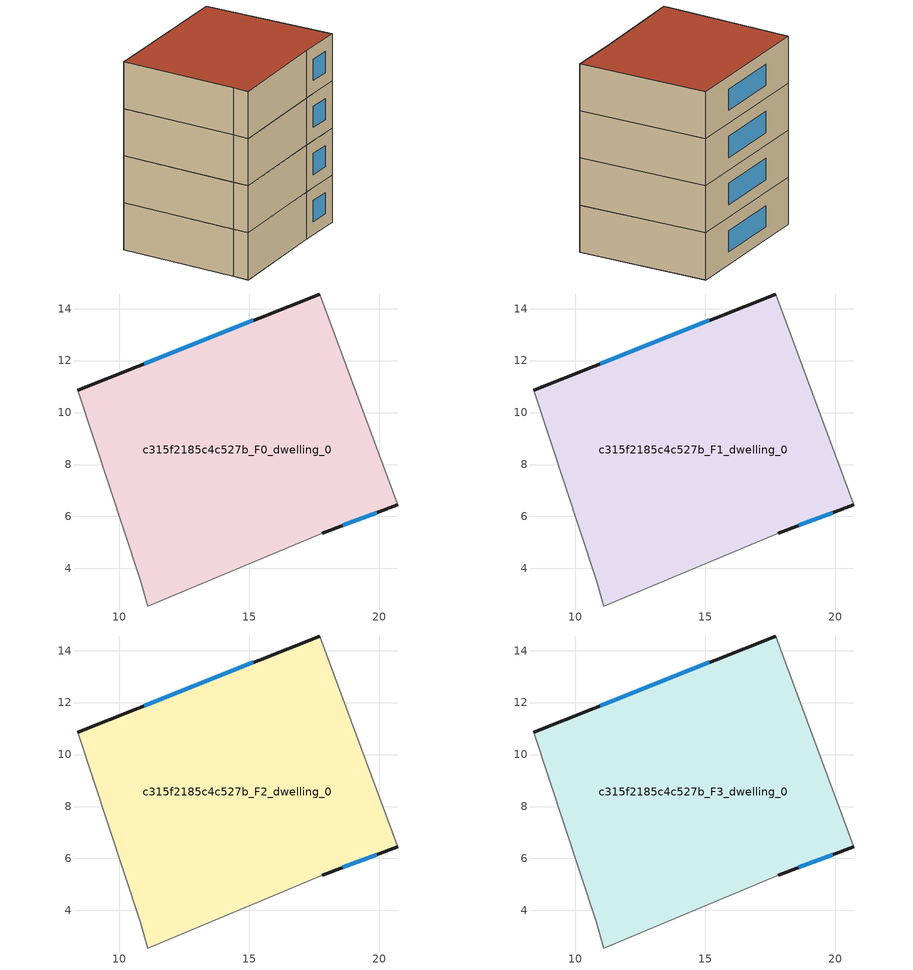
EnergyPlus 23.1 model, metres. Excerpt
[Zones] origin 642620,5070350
c315f2185c4c527b_F0_dwelling_0
 floor ground (EU_floor_Construction): 20.71,6.46 17.71,14.56 8.4,10.86 10.8,3.56 11.1,2.55 17.81,5.36 z0
 wall outside (EU_wall_Construction): 8.4,10.86 17.71,14.56 / 20.71,6.46 17.81,5.36 z0:3
 wall adiabatic (EU_wall_Construction): 17.71,14.56 20.71,6.46 / 17.81,5.36 11.1,2.55 10.8,3.56 8.4,10.86 z0:3
 window (EU_Window_Construction): 10.96,11.88 15.15,13.54 / 19.91,6.15 18.6,5.66 z0.83:2.17
c315f2185c4c527b_F1_dwelling_0
 floor to c315f2185c4c527b_F0_dwelling_0 (EU_floor_Construction): 20.71,6.46 17.71,14.56 8.4,10.86 10.8,3.56 11.1,2.55 17.8,5.36 z3
 wall outside (EU_wall_Construction): 8.4,10.86 17.71,14.56 / 20.71,6.46 17.81,5.36 z3:6
 wall adiabatic (EU_wall_Construction): 17.71,14.56 20.71,6.46 / 17.81,5.36 11.1,2.55 10.8,3.56 8.4,10.86 z3:6
 window (EU_Window_Construction): 10.96,11.88 15.15,13.54 / 19.91,6.15 18.6,5.66 z3.83:5.17
c315f2185c4c527b_F2_dwelling_0
 floor to c315f2185c4c527b_F1_dwelling_0 (EU_floor_Construction): 20.71,6.46 17.71,14.56 8.4,10.86 10.8,3.56 11.1,2.55 17.8,5.36 z6
 wall outside (EU_wall_Construction): 8.4,10.86 17.71,14.56 / 20.71,6.46 17.81,5.36 z6:9
 wall adiabatic (EU_wall_Construction): 17.71,14.56 20.71,6.46 / 17.81,5.36 11.1,2.55 10.8,3.56 8.4,10.86 z6:9
 window (EU_Window_Construction): 10.96,11.88 15.15,13.54 / 19.91,6.15 18.6,5.66 z6.83:8.17
c315f2185c4c527b_F3_dwelling_0
 floor to c315f2185c4c527b_F2_dwelling_0 (EU_floor_Construction): 20.71,6.46 17.71,14.56 8.4,10.86 10.8,3.56 11.1,2.55 17.8,5.36 z9
 wall outside (EU_wall_Construction): 8.4,10.86 17.71,14.56 / 20.71,6.46 17.81,5.36 z9:12
 wall adiabatic (EU_wall_Construction): 17.71,14.56 20.71,6.46 / 17.81,5.36 11.1,2.55 10.8,3.56 8.4,10.86 z9:12
 window (EU_Window_Construction): 10.96,11.88 15.15,13.54 / 19.91,6.15 18.6,5.66 z9.83:11.17
 roof outside (EU_roof_Construction): 17.71,14.56 20.71,6.46 17.81,5.36 11.1,2.55 10.8,3.56 8.4,10.86 z12
[Building]
EU S2 Campaign: North Axis=0; Terrain=City; Solar Distribution=FullExterior
[Site:Location]
Lyon-Bron: Latitude=45.75; Longitude=5; Time Zone=1; Elevation=198
[SizingPeriod:WeatherFileDays]
AnnualSizingPeriod: Begin Month=1; Begin Day of Month=1; End Month=12; End Day of Month=31; Day of Week for Start Day=Monday; Use Weather File Daylight Saving Period=No; Use Weather File Rain and Snow Indicators=No
[MATERIAL]
EU_InternalMass_Material: Roughness=MediumRough; Thickness=0.1; Conductivity=1; Density=1800; Specific Heat=900; Thermal Absorptance=0.9; Solar Absorptance=0.7; Visible Absorptance=0.7
[MATERIAL:NOMASS] Roughness=MediumRough; Thermal Absorptance=0.9; Solar Absorptance=0.7; Visible Absorptance=0.7
Name | Thermal Resistance
EU_wall_NoMass | 0.87146
EU_roof_NoMass | 0.842276
EU_floor_NoMass | 0.496999
[WINDOWMATERIAL:SIMPLEGLAZINGSYSTEM]
EU_Window_SimpleGlazing: UFactor=2.2525; Solar Heat Gain Coefficient=0.76; Visible Transmittance=0.76
[CONSTRUCTION]
EU_wall_Construction: EU_wall_NoMass
EU_roof_Construction: EU_roof_NoMass
EU_floor_Construction: EU_floor_NoMass
EU_InternalMass_Construction: EU_InternalMass_Material
EU_Window_Construction: EU_Window_SimpleGlazing
[ZONE] Type=1; Multiplier=1; Ceiling Height=autocalculate; Floor Area=autocalculate; Part of Total Floor Area=Yes
Name | Volume
c315f2185c4c527b_F0_dwelling_0; c315f2185c4c527b_F1_dwelling_0; c315f2185c4c527b_F2_dwelling_0 | 263.9
c315f2185c4c527b_F3_dwelling_0 | 791.699
[INTERNALMASS] Construction=EU_InternalMass_Construction; Surface Area=87.9666
Name | Zone or ZoneList
c315f2185c4c527b_F0_dwelling_0_EU_InternalMass | c315f2185c4c527b_F0_dwelling_0
c315f2185c4c527b_F1_dwelling_0_EU_InternalMass | c315f2185c4c527b_F1_dwelling_0
c315f2185c4c527b_F2_dwelling_0_EU_InternalMass | c315f2185c4c527b_F2_dwelling_0
c315f2185c4c527b_F3_dwelling_0_EU_InternalMass | c315f2185c4c527b_F3_dwelling_0
[OTHEREQUIPMENT] Fuel Type=Electricity; Design Level Calculation Method=Watts/Area; Power per Zone Floor Area=1; Fraction Latent=0; Fraction Radiant=0; Fraction Lost=0; Carbon Dioxide Generation Rate=0; EndUse Subcategory=EU_Step8_InternalGains
Name | Zone or ZoneList or Space or SpaceList | Schedule
EU_Step8_InternalGain_c315f2185c4c527b_F0_dwelling_0_f000 | c315f2185c4c527b_F0_dwelling_0 | EU_Step8_GainSchedule_c315f2185c4c527b_F0_dwelling_0_f000
EU_Step8_InternalGain_c315f2185c4c527b_F1_dwelling_0_f000 | c315f2185c4c527b_F1_dwelling_0 | EU_Step8_GainSchedule_c315f2185c4c527b_F1_dwelling_0_f000
EU_Step8_InternalGain_c315f2185c4c527b_F2_dwelling_0_f000 | c315f2185c4c527b_F2_dwelling_0 | EU_Step8_GainSchedule_c315f2185c4c527b_F2_dwelling_0_f000
EU_Step8_InternalGain_c315f2185c4c527b_F3_dwelling_0_f000 | c315f2185c4c527b_F3_dwelling_0 | EU_Step8_GainSchedule_c315f2185c4c527b_F3_dwelling_0_f000
[ZONEVENTILATION:DESIGNFLOWRATE] Schedule=EU_AlwaysOn; Design Flow Rate Calculation Method=AirChanges/Hour; Air Changes per Hour=0.425; Ventilation Type=Natural; Fan Pressure Rise=0; Fan Total Efficiency=1; Constant Term Coefficient=1; Temperature Term Coefficient=0; Velocity Term Coefficient=0; Velocity Squared Term Coefficient=0; Minimum Indoor Temperature=-100; Maximum Indoor Temperature=100; Delta Temperature=-100; Minimum Outdoor Temperature=-100; Maximum Outdoor Temperature=100; Maximum Wind Speed=40
Name | Zone or ZoneList or Space or SpaceList
EU_ConstantAir_c315f2185c4c527b_F0_dwelling_0 | c315f2185c4c527b_F0_dwelling_0
EU_ConstantAir_c315f2185c4c527b_F1_dwelling_0 | c315f2185c4c527b_F1_dwelling_0
EU_ConstantAir_c315f2185c4c527b_F2_dwelling_0 | c315f2185c4c527b_F2_dwelling_0
EU_ConstantAir_c315f2185c4c527b_F3_dwelling_0 | c315f2185c4c527b_F3_dwelling_0
[HVACTEMPLATE:THERMOSTAT] Constant Heating Setpoint=20; Constant Cooling Setpoint=50
EU_HeatOnly_c315f2185c4c527b_F0_dwelling_0; EU_HeatOnly_c315f2185c4c527b_F1_dwelling_0; EU_HeatOnly_c315f2185c4c527b_F2_dwelling_0; EU_HeatOnly_c315f2185c4c527b_F3_dwelling_0
[HVACTEMPLATE:ZONE:IDEALLOADSAIRSYSTEM] System Availability Schedule=EU_AlwaysOn; Maximum Heating Supply Air Temperature=50; Minimum Cooling Supply Air Temperature=13; Maximum Heating Supply Air Humidity Ratio=0.0156; Minimum Cooling Supply Air Humidity Ratio=0.0077; Heating Limit=NoLimit; Cooling Limit=NoLimit; Heating Availability Schedule=EU_AlwaysOn; Cooling Availability Schedule=EU_CoolingOff; Dehumidification Control Type=ConstantSensibleHeatRatio; Cooling Sensible Heat Ratio=0.7; Dehumidification Setpoint=60; Humidification Control Type=None; Humidification Setpoint=30; Outdoor Air Method=None; Outdoor Air Flow Rate per Person=0.00944; Outdoor Air Flow Rate per Zone Floor Area=0; Outdoor Air Flow Rate per Zone=0; Demand Controlled Ventilation Type=None; Outdoor Air Economizer Type=NoEconomizer; Heat Recovery Type=None; Sensible Heat Recovery Effectiveness=0.7; Latent Heat Recovery Effectiveness=0.65
Name | Template Thermostat
c315f2185c4c527b_F0_dwelling_0 | EU_HeatOnly_c315f2185c4c527b_F0_dwelling_0
c315f2185c4c527b_F1_dwelling_0 | EU_HeatOnly_c315f2185c4c527b_F1_dwelling_0
c315f2185c4c527b_F2_dwelling_0 | EU_HeatOnly_c315f2185c4c527b_F2_dwelling_0
c315f2185c4c527b_F3_dwelling_0 | EU_HeatOnly_c315f2185c4c527b_F3_dwelling_0
[SIZING:ZONE] Zone Cooling Design Supply Air Temperature Input Method=SupplyAirTemperature; Zone Cooling Design Supply Air Temperature=13; Zone Heating Design Supply Air Temperature Input Method=SupplyAirTemperature; Zone Heating Design Supply Air Temperature=50; Zone Cooling Design Supply Air Humidity Ratio=0.008; Zone Heating Design Supply Air Humidity Ratio=0.008; Cooling Design Air Flow Method=DesignDay; Cooling Design Air Flow Rate=0; Cooling Minimum Air Flow per Zone Floor Area=0.000762; Cooling Minimum Air Flow=0; Cooling Minimum Air Flow Fraction=0.2; Heating Design Air Flow Method=DesignDay; Heating Design Air Flow Rate=0; Heating Maximum Air Flow per Zone Floor Area=0.002032; Heating Maximum Air Flow=0.141576; Heating Maximum Air Flow Fraction=0.3; Account for Dedicated Outdoor Air System=No; Dedicated Outdoor Air System Control Strategy=NeutralSupplyAir; Dedicated Outdoor Air Low Setpoint Temperature for Design=autosize; Dedicated Outdoor Air High Setpoint Temperature for Design=autosize; Zone Load Sizing Method=Sensible Load Only No Latent Load; Zone Latent Cooling Design Supply Air Humidity Ratio Input Method=HumidityRatioDifference; Zone Cooling Design Supply Air Humidity Ratio Difference=0.005; Zone Latent Heating Design Supply Air Humidity Ratio Input Method=HumidityRatioDifference; Zone Humidification Design Supply Air Humidity Ratio Difference=0.005
c315f2185c4c527b_F0_dwelling_0; c315f2185c4c527b_F1_dwelling_0; c315f2185c4c527b_F2_dwelling_0; c315f2185c4c527b_F3_dwelling_0
[SCHEDULE:CONSTANT]
Name | Hourly Value
EU_AlwaysOn | 1
EU_CoolingOff | 0
[SCHEDULE:FILE] Column Number=1; Rows to Skip at Top=0; Number of Hours of Data=8760; Column Separator=Comma; Interpolate to Timestep=No; Minutes per Item=60; Adjust Schedule for Daylight Savings=Yes
Name | File
EU_Step8_GainSchedule_c315f2185c4c527b_F0_dwelling_0_f000 | ../../schedules/c315f2185c4c527b/c315f2185c4c527b_F0_dwelling_0_f000_gain.csv
EU_Step8_GainSchedule_c315f2185c4c527b_F1_dwelling_0_f000 | ../../schedules/c315f2185c4c527b/c315f2185c4c527b_F1_dwelling_0_f000_gain.csv
EU_Step8_GainSchedule_c315f2185c4c527b_F2_dwelling_0_f000 | ../../schedules/c315f2185c4c527b/c315f2185c4c527b_F2_dwelling_0_f000_gain.csv
EU_Step8_GainSchedule_c315f2185c4c527b_F3_dwelling_0_f000 | ../../schedules/c315f2185c4c527b/c315f2185c4c527b_F3_dwelling_0_f000_gain.csv
